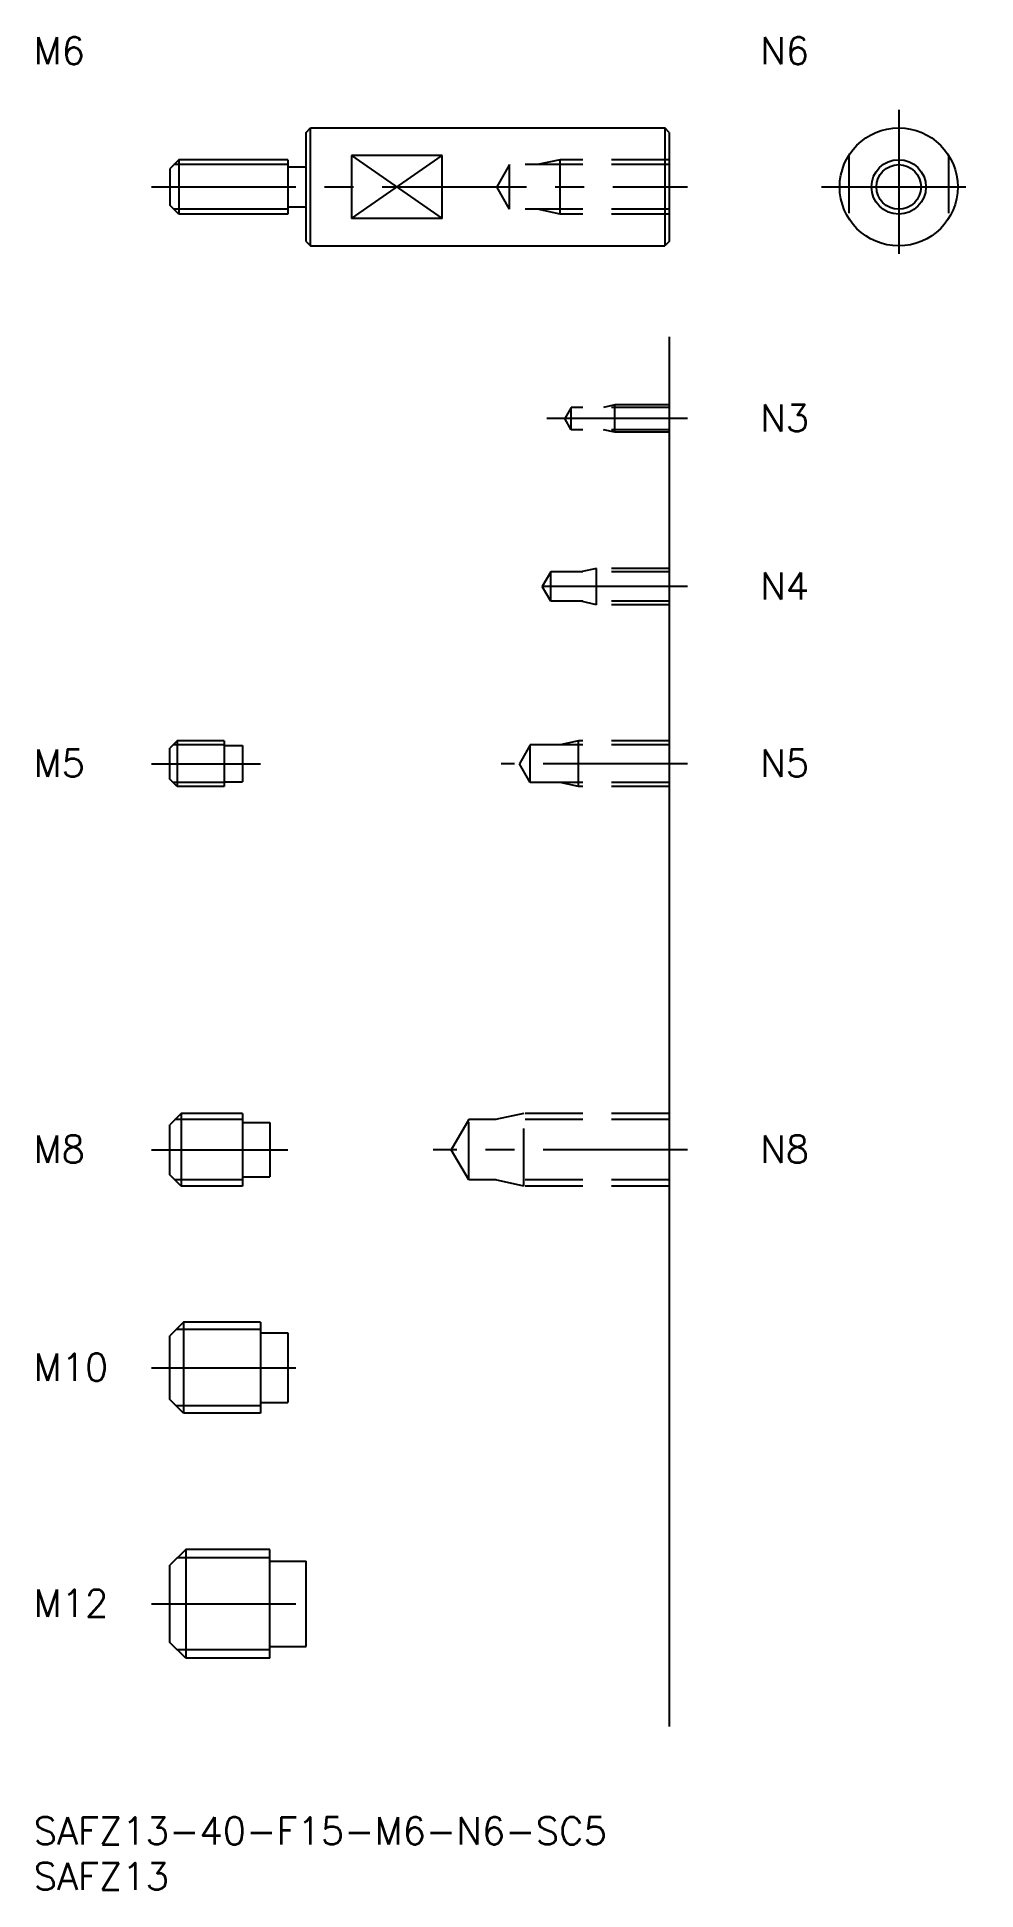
# Model space of a CAD drawing. Extents: x 0 to 104, y -8 to 196.
import ezdxf

# ---------------------------------------------------------------- set-up
doc = ezdxf.new("R2010")
doc.units = 0
doc.header["$LTSCALE"] = 0.5
doc.linetypes.add('CENTER', pattern=[50.8, 31.75, -6.35, 6.35, -6.35])
doc.linetypes.add('DASHED', pattern=[19.05, 12.7, -6.35])
for name, color, linetype in [('MSM_CENTER', 1, 'CENTER'), ('MSM_CONTINUOUS', 7, 'CONTINUOUS'), ('MSM_DASHED', 4, 'DASHED'), ('MSM_NARROW', 5, 'CONTINUOUS'), ('MSM_PART_NUMBER', 7, 'CONTINUOUS')]:
    doc.layers.add(name, color=color, linetype=linetype)
doc.styles.get("Standard").update_dxf_attribs({"font": 'txt.shx', "height": 1, "bigfont": 'bigfont.shx'})

# ---------------------------------------------------------------- blocks, each defined once
blk = doc.blocks.new('*U12')
at = {"layer": 'MSM_PART_NUMBER'}
blk.add_text('SAFZ13-40-F15-M6-N6-SC5', height=3, dxfattribs=at).set_placement((0, -3))
blk = doc.blocks.new('*U13')
at = {"layer": 'MSM_PART_NUMBER'}
blk.add_text('SAFZ13', height=3, dxfattribs=at).set_placement((0, -8))
blk = doc.blocks.new('*U14')
at = {"layer": 'MSM_PART_NUMBER'}
blk.add_text('N8', height=3, dxfattribs=at).set_placement((80, 72.06))
blk = doc.blocks.new('*U15')
at = {"layer": 'MSM_PART_NUMBER'}
blk.add_text('N5', height=3, dxfattribs=at).set_placement((80, 114.56))
blk = doc.blocks.new('*U16')
at = {"layer": 'MSM_PART_NUMBER'}
blk.add_text('N4', height=3, dxfattribs=at).set_placement((80, 134.06))
blk = doc.blocks.new('*U17')
at = {"layer": 'MSM_PART_NUMBER'}
blk.add_text('M12', height=3, dxfattribs=at).set_placement((0, 22.06))
blk = doc.blocks.new('*U18')
at = {"layer": 'MSM_PART_NUMBER'}
blk.add_text('M10', height=3, dxfattribs=at).set_placement((0, 48.06))
blk = doc.blocks.new('*U19')
at = {"layer": 'MSM_PART_NUMBER'}
blk.add_text('M8', height=3, dxfattribs=at).set_placement((0, 72.06))
blk = doc.blocks.new('*U20')
at = {"layer": 'MSM_PART_NUMBER'}
blk.add_text('M6', height=3, dxfattribs=at).set_placement((0, 193))
blk = doc.blocks.new('*U21')
at = {"layer": 'MSM_PART_NUMBER'}
blk.add_text('N6', height=3, rotation=360, dxfattribs=at).set_placement((80, 193))
blk = doc.blocks.new('*U22')
at = {"layer": 'MSM_PART_NUMBER'}
blk.add_text('N3', height=3, dxfattribs=at).set_placement((80, 152.56))
blk = doc.blocks.new('*U23')
at = {"layer": 'MSM_PART_NUMBER'}
blk.add_text('M5', height=3, dxfattribs=at).set_placement((0, 114.56))

msp = doc.modelspace()

# ---------------------------------------------------------------- linework, layer by layer
at = {"layer": 'MSM_CENTER'}
for p, q in [((95.26, 188), (95.26, 171)), ((13, 179.5), (72, 179.5)), ((86.76, 179.5), (103.76, 179.5)), ((72, 154), (56.5, 154)), ((72, 135.5), (54, 135.5)), ((13, 116), (25, 116)), ((72, 116), (51.5, 116)), ((13, 73.5), (28, 73.5)), ((72, 73.5), (44, 73.5)), ((13, 49.5), (30, 49.5)), ((13, 23.5), (32, 23.5))]:
    msp.add_line(p, q, dxfattribs=at)
at = {"layer": 'MSM_CONTINUOUS'}
for p, q in [((30, 185.5), (30.5, 186)), ((30.5, 186), (69.5, 186)), ((30.5, 173), (30.5, 186)), ((70, 185.5), (69.5, 186)), ((69.5, 186), (69.5, 173)), ((30, 173.5), (30, 185.5)), ((70, 185.5), (70, 173.5)), ((16, 182.5), (15, 181.5)), ((28, 182.5), (16, 182.5)), ((16, 182.5), (16, 176.5)), ((28, 182.5), (28, 176.5)), ((28, 181.7), (30, 181.7)), ((45, 182.96), (35, 182.96)), ((35, 182.96), (35, 176.04)), ((45, 176.04), (45, 182.96)), ((15, 181.5), (15, 177.5)), ((16, 176.5), (15, 177.5)), ((28, 176.5), (16, 176.5)), ((28, 177.3), (30, 177.3)), ((45, 176.04), (35, 176.04)), ((30, 173.5), (30.5, 173)), ((70, 173.5), (69.5, 173)), ((30.5, 173), (69.5, 173)), ((70, 163), (70, 10)), ((15.8, 118.5), (15, 117.7)), ((21, 118.5), (15.8, 118.5)), ((15.8, 118.5), (15.8, 113.5)), ((21, 118.5), (21, 113.5)), ((15, 114.3), (15, 117.7)), ((21, 118), (23, 118)), ((23, 118), (23, 114)), ((15.8, 113.5), (15, 114.3)), ((21, 113.5), (15.8, 113.5)), ((21, 114), (23, 114)), ((16.25, 77.5), (15, 76.25)), ((15, 70.75), (15, 76.25)), ((23, 77.5), (16.25, 77.5)), ((16.25, 77.5), (16.25, 69.5)), ((23, 77.5), (23, 69.5)), ((23, 76.5), (26, 76.5)), ((26, 76.5), (26, 70.5)), ((16.25, 69.5), (15, 70.75)), ((23, 69.5), (16.25, 69.5)), ((23, 70.5), (26, 70.5)), ((16.5, 54.5), (15, 53)), ((25, 54.5), (16.5, 54.5)), ((16.5, 54.5), (16.5, 44.5)), ((25, 54.5), (25, 44.5)), ((25, 53.35), (28, 53.35)), ((28, 53.35), (28, 45.65)), ((15, 46), (15, 53)), ((16.5, 44.5), (15, 46)), ((25, 45.65), (28, 45.65)), ((25, 44.5), (16.5, 44.5)), ((16.75, 29.5), (15, 27.75)), ((26, 29.5), (16.75, 29.5)), ((16.75, 29.5), (16.75, 17.5)), ((26, 17.5), (26, 29.5)), ((15, 19.25), (15, 27.75)), ((26, 28.2), (30, 28.2)), ((30, 18.8), (30, 28.2)), ((16.75, 17.5), (15, 19.25)), ((26, 18.8), (30, 18.8)), ((26, 17.5), (16.75, 17.5))]:
    msp.add_line(p, q, dxfattribs=at)
for radius in [6.5, 2.46]:
    msp.add_circle((95.26, 179.5), radius, dxfattribs=at)
at = {"layer": 'MSM_DASHED'}
for p, q in [((52.42, 181.96), (51, 179.5)), ((70, 181.96), (52.42, 181.96)), ((52.42, 177.04), (52.42, 181.96)), ((58, 182.5), (55.5, 181.96)), ((70, 182.5), (58, 182.5)), ((58, 176.5), (58, 182.5)), ((89.76, 182.96), (89.76, 176.04)), ((100.76, 182.96), (100.76, 176.04)), ((52.42, 177.04), (51, 179.5)), ((70, 177.04), (52.42, 177.04)), ((58, 176.5), (55.5, 177.04)), ((70, 176.5), (58, 176.5)), ((59.21, 155.23), (58.5, 154)), ((70, 155.23), (59.21, 155.23)), ((59.21, 152.77), (59.21, 155.23)), ((64, 155.5), (62.75, 155.23)), ((70, 155.5), (64, 155.5)), ((64, 152.5), (64, 155.5)), ((59.21, 152.77), (58.5, 154)), ((70, 152.77), (59.21, 152.77)), ((64, 152.5), (62.75, 152.77)), ((70, 152.5), (64, 152.5)), ((56.94, 137.12), (56, 135.5)), ((70, 137.12), (56.94, 137.12)), ((56.94, 133.88), (56.94, 137.12)), ((62, 137.5), (60.25, 137.12)), ((70, 137.5), (62, 137.5)), ((62, 133.5), (62, 137.5)), ((56.94, 133.88), (56, 135.5)), ((70, 133.88), (56.94, 133.88)), ((62, 133.5), (60.25, 133.88)), ((70, 133.5), (62, 133.5)), ((60, 118.5), (58, 118.07)), ((70, 118.5), (60, 118.5)), ((60, 113.5), (60, 118.5)), ((54.69, 118.07), (53.5, 116)), ((70, 118.07), (54.69, 118.07)), ((54.69, 113.93), (54.69, 118.07)), ((54.69, 113.93), (53.5, 116)), ((70, 113.93), (54.69, 113.93)), ((60, 113.5), (58, 113.93)), ((70, 113.5), (60, 113.5)), ((47.92, 76.82), (46, 73.5)), ((47.92, 70.18), (47.92, 76.82)), ((70, 76.82), (47.92, 76.82)), ((54, 77.5), (50.87, 76.82)), ((54, 69.5), (54, 77.5)), ((70, 77.5), (54, 77.5)), ((47.92, 70.18), (46, 73.5)), ((70, 70.18), (47.92, 70.18)), ((54, 69.5), (50.87, 70.18)), ((70, 69.5), (54, 69.5))]:
    msp.add_line(p, q, dxfattribs=at)
at = {"layer": 'MSM_NARROW'}
for p, q in [((28, 181.96), (15.46, 181.96)), ((35, 176.04), (45, 182.96)), ((35, 182.96), (45, 176.04)), ((28, 177.04), (15.46, 177.04)), ((21, 118.07), (15.37, 118.07)), ((21, 113.93), (15.37, 113.93)), ((23, 76.82), (15.57, 76.82)), ((23, 70.18), (15.57, 70.18)), ((25, 53.69), (15.69, 53.69)), ((25, 45.31), (15.69, 45.31)), ((26, 28.55), (15.8, 28.55)), ((26, 18.45), (15.8, 18.45))]:
    msp.add_line(p, q, dxfattribs=at)
msp.add_circle((95.26, 179.5), 3, dxfattribs=at)

# ---------------------------------------------------------------- block references
at = {"layer": 'MSM_CONTINUOUS'}
for name in ['*U20', '*U21', '*U22', '*U16', '*U23', '*U15', '*U19', '*U14', '*U18', '*U17', '*U12', '*U13']:
    msp.add_blockref(name, (0, 0), dxfattribs=at)

doc.saveas('drawing.dxf')
